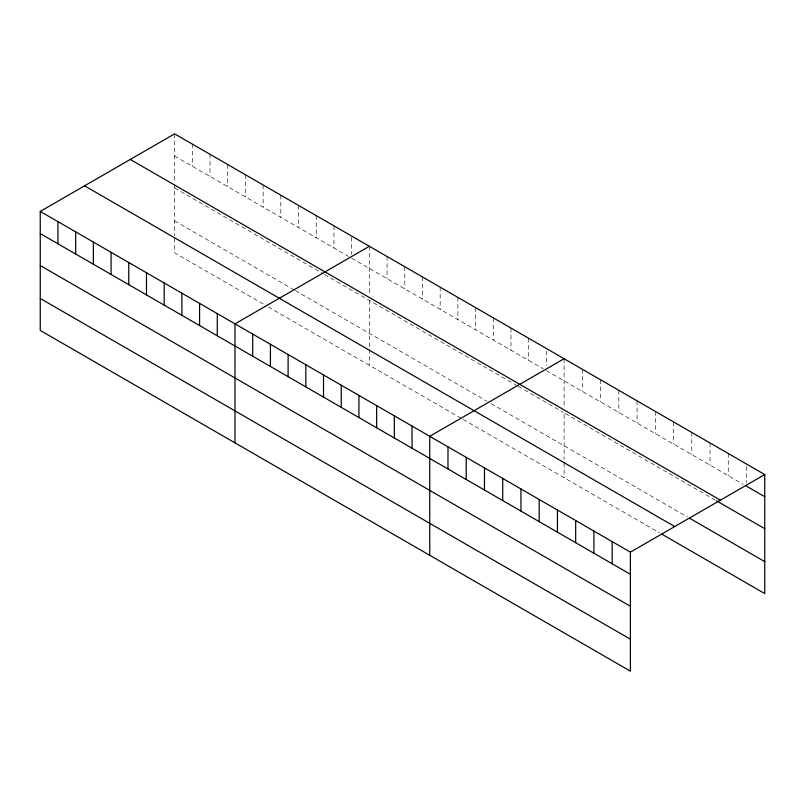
<?xml version="1.0" encoding="UTF-8"?>
<svg xmlns="http://www.w3.org/2000/svg" width="805" height="805" viewBox="0 0 805 805"><rect width="100%" height="100%" fill="white"/><g stroke="black" fill="none" stroke-linecap="round" stroke-linejoin="round"><path stroke-width="0.6" stroke-dasharray="4.03 3.02" d="M174.605 133.851L174.605 183.047M174.605 155.999L348.525 256.413M351.644 258.214L543.274 368.851M546.394 370.652L743.287 484.328M174.605 187.968L323.529 273.942M324.566 274.545L517.233 385.776M518.279 386.38L563.057 412.241M715.393 500.187L564.104 412.834L564.104 459.293M174.605 220.892L294.368 290.042M295.405 290.645L487.035 401.272M491.201 403.677L687.49 517.011M263.124 303.968L174.605 252.861L174.605 236.881M268.327 306.977L462.04 418.811M463.076 419.415L659.597 532.87M746.507 466.498L746.507 482.497M728.263 453.507L728.263 475.654M710.03 442.981L710.03 465.119M691.787 432.446L691.787 454.594M673.544 421.911L673.544 444.058M655.3 411.385L655.3 433.533M637.067 400.85L637.067 422.997M618.824 390.324L618.824 412.472M600.58 379.789L600.58 401.937M582.337 369.264L582.337 391.401M564.104 358.728L564.104 407.924M564.104 462.986L564.104 477.737M546.394 350.97L546.394 365.732M528.694 338.281L528.694 360.429M510.984 328.068L510.984 350.205M493.284 317.844L493.284 339.992M475.574 307.621L475.574 329.768M457.874 297.397L457.874 319.545M440.164 287.174L440.164 309.321M422.464 276.95L422.464 299.098M404.764 266.737L404.764 288.874M387.054 256.513L387.054 278.661M369.354 246.29L369.354 295.485M369.354 300.396L369.354 348.082M369.354 349.32L369.354 365.299M351.644 237.304L351.644 254.521M333.944 225.843L333.944 247.99M316.234 215.629L316.234 237.767M298.534 205.406L298.534 227.553M280.824 195.182L280.824 217.33M263.124 184.959L263.124 207.106M245.424 174.735L245.424 196.883M227.714 164.522L227.714 186.659M210.014 154.298L210.014 176.446M192.304 144.075L192.304 166.222M174.605 184.275L174.605 235.654"/><path stroke-width="1.21" d="M40.25 211.423L630.396 552.139L630.396 671.149L40.25 330.432L40.25 211.423L174.605 133.851L764.75 474.568L764.75 593.577L661.74 534.107M369.354 246.29L235 323.862L235 442.861M564.104 358.728L429.749 436.29L429.749 555.299M630.396 552.139L764.75 474.568M746.507 486.19L764.75 496.715M130.269 159.45L720.415 500.167M716.47 500.801L764.75 528.684M689.644 518.249L764.75 561.618M84.585 185.824L674.731 526.54M40.25 233.571L630.396 574.287M40.25 265.529L630.396 606.246M40.25 298.464L630.396 639.18M612.162 541.604L612.162 563.752M593.919 531.079L593.919 553.226M575.676 520.543L575.676 542.691M557.432 510.018L557.432 532.155M539.189 499.482L539.189 521.63M520.956 488.947L520.956 511.095M502.712 478.422L502.712 500.569M484.469 467.886L484.469 490.034M466.226 457.361L466.226 479.498M447.993 446.825L447.993 468.973M412.039 426.076L412.039 448.214M394.339 415.853L394.339 438M376.639 405.629L376.639 427.777M358.929 395.406L358.929 417.554M341.229 385.182L341.229 407.33M323.519 374.969L323.519 397.107M305.82 364.746L305.82 386.893M288.11 354.522L288.11 376.67M270.41 344.299L270.41 366.446M252.7 334.075L252.7 356.223M217.29 313.638L217.29 335.786M199.59 303.415L199.59 325.562M181.89 293.191L181.89 315.339M164.18 282.968L164.18 305.115M146.48 272.754L146.48 294.892M128.77 262.531L128.77 284.678M111.07 252.307L111.07 274.455M93.36 242.084L93.36 264.231M75.66 231.86L75.66 254.008M57.95 221.647L57.95 243.784"/></g></svg>
